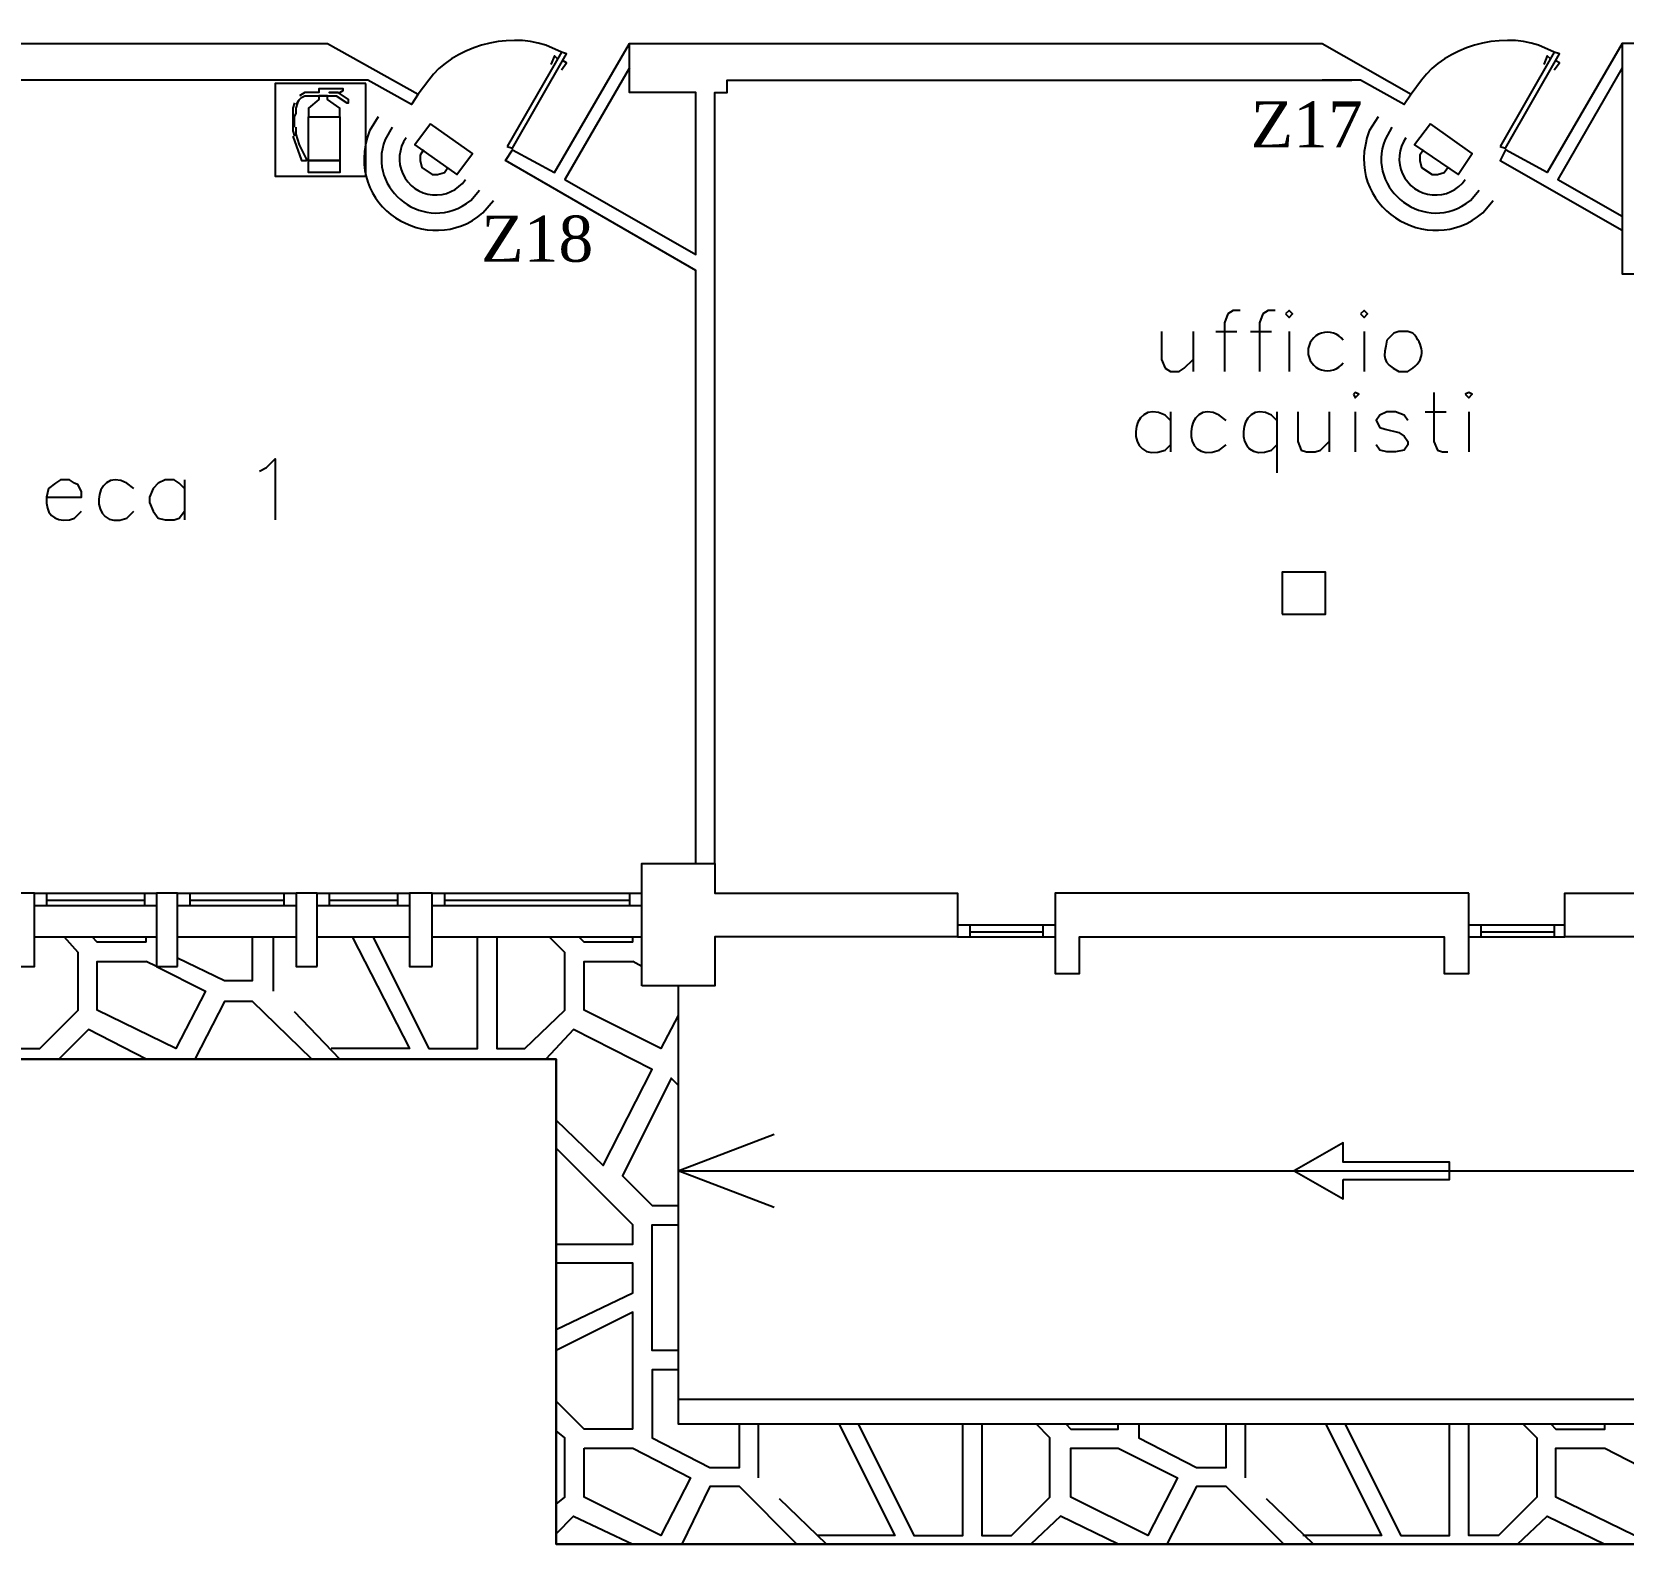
# Model space of a CAD drawing. Header units: millimetres. Extents: x 2592 to 5194, y 1172 to 2359.
# Drawn here: x 2596.961 to 2597.721, y 1181.009 to 1181.731 of the extents above; entities that cross this region are included whole.
import ezdxf

# ---------------------------------------------------------------- set-up
doc = ezdxf.new("R2010")
doc.units = ezdxf.units.MM
doc.layers.add('PDF _Geometria', color=7, linetype='Continuous')
doc.layers.add('PDF _Testo', color=7, linetype='Continuous')
doc.styles.add('PDF Times New Roman', font='times.ttf')

msp = doc.modelspace()

# ---------------------------------------------------------------- linework, layer by layer
at = {"layer": 'PDF _Geometria', "lineweight": 25}
for points in [[(2596.69442, 1181.72571), (2597.10192, 1181.72571), (2597.14525, 1181.70154), (2597.14192, 1181.69654), (2597.12108, 1181.70821), (2596.73525, 1181.70821)], [(2597.27775, 1181.33404), (2597.27775, 1181.61738), (2597.18692, 1181.66988), (2597.19025, 1181.67488), (2597.21025, 1181.66404), (2597.24608, 1181.72571)], [(2597.24608, 1181.71404), (2597.21525, 1181.66071), (2597.27775, 1181.62488), (2597.27775, 1181.70238), (2597.24608, 1181.70238), (2597.24608, 1181.72571), (2597.29275, 1181.72571)], [(2597.25275, 1181.72571), (2597.28692, 1181.72571), (2597.57692, 1181.72571), (2597.61942, 1181.70154), (2597.61608, 1181.69654), (2597.59525, 1181.70821), (2597.57692, 1181.70821)], [(2597.72025, 1181.72571), (2597.68442, 1181.66404), (2597.66442, 1181.67488), (2597.66192, 1181.66988), (2597.72025, 1181.63654)], [(2597.73525, 1181.62988), (2597.73525, 1181.71154), (2597.75275, 1181.71154), (2597.75275, 1181.72571), (2597.72025, 1181.72571), (2597.72025, 1181.61571), (2597.93275, 1181.61571), (2597.93275, 1181.47321)], [(2597.72025, 1181.71404), (2597.68942, 1181.66071), (2597.72025, 1181.64321)], [(2597.28692, 1181.33404), (2597.28692, 1181.70238), (2597.29275, 1181.70238), (2597.29275, 1181.70821), (2597.59108, 1181.70821)], [(2597.53775, 1181.59821), (2597.53442, 1181.59821), (2597.53192, 1181.59654), (2597.53025, 1181.59238), (2597.53025, 1181.56904)], [(2597.55442, 1181.59821), (2597.55108, 1181.59821), (2597.54858, 1181.59654), (2597.54692, 1181.59238), (2597.54692, 1181.56904)], [(2597.50025, 1181.58821), (2597.50025, 1181.57488), (2597.50192, 1181.57071), (2597.50442, 1181.56904), (2597.50858, 1181.56904), (2597.51108, 1181.57071), (2597.51525, 1181.57488)], [(2597.51525, 1181.58821), (2597.51525, 1181.56904)], [(2597.52608, 1181.58821), (2597.53608, 1181.58821)], [(2597.54275, 1181.58821), (2597.55275, 1181.58821)], [(2597.56108, 1181.58821), (2597.56108, 1181.56904)], [(2597.59692, 1181.58821), (2597.59692, 1181.56904)], [(2597.62025, 1181.58738), (2597.61775, 1181.58821), (2597.61358, 1181.58821), (2597.61108, 1181.58738), (2597.60775, 1181.58404)], [(2597.61358, 1181.56904), (2597.61775, 1181.56904), (2597.62025, 1181.57071)], [(2597.63025, 1181.55904), (2597.63025, 1181.53571), (2597.63192, 1181.53154), (2597.63442, 1181.53071), (2597.63692, 1181.53071)], [(2597.50442, 1181.54988), (2597.50442, 1181.53071)], [(2597.55525, 1181.54988), (2597.55525, 1181.52071)], [(2597.56525, 1181.54988), (2597.56525, 1181.53571), (2597.56692, 1181.53154), (2597.56942, 1181.53071), (2597.57358, 1181.53071), (2597.57608, 1181.53154), (2597.58025, 1181.53571)], [(2597.58025, 1181.54988), (2597.58025, 1181.53071)], [(2597.59275, 1181.54988), (2597.59275, 1181.53071)], [(2597.61775, 1181.54571), (2597.61608, 1181.54821), (2597.61192, 1181.54988), (2597.60775, 1181.54988), (2597.60442, 1181.54821), (2597.60275, 1181.54571), (2597.60442, 1181.54238), (2597.60692, 1181.54154), (2597.61358, 1181.53988), (2597.61608, 1181.53821), (2597.61775, 1181.53571), (2597.61775, 1181.53404), (2597.61608, 1181.53154), (2597.61192, 1181.53071), (2597.60775, 1181.53071), (2597.60442, 1181.53154), (2597.60275, 1181.53404)], [(2597.62608, 1181.54988), (2597.63608, 1181.54988)], [(2597.64692, 1181.54988), (2597.64692, 1181.53071)], [(2597.50442, 1181.54571), (2597.50192, 1181.54821)], [(2597.53108, 1181.54571), (2597.52775, 1181.54821)], [(2597.55525, 1181.54571), (2597.55275, 1181.54821)], [(2597.50192, 1181.53154), (2597.50442, 1181.53404)], [(2597.52775, 1181.53154), (2597.53108, 1181.53404)], [(2597.55275, 1181.53154), (2597.55525, 1181.53404)], [(2597.06942, 1181.52154), (2597.07275, 1181.52321), (2597.07692, 1181.52738), (2597.07692, 1181.49821)], [(2597.00942, 1181.51321), (2597.00608, 1181.51571)], [(2597.03358, 1181.51321), (2597.03108, 1181.51571), (2597.02858, 1181.51738), (2597.02442, 1181.51738), (2597.02108, 1181.51571), (2597.01858, 1181.51321), (2597.01692, 1181.50904), (2597.01692, 1181.50654), (2597.01858, 1181.50238), (2597.02108, 1181.49904), (2597.02442, 1181.49821), (2597.02858, 1181.49821), (2597.03108, 1181.49904), (2597.03358, 1181.50238)], [(2597.03358, 1181.51738), (2597.03358, 1181.49821)], [(2596.97858, 1181.49821), (2596.98108, 1181.49904), (2596.98442, 1181.50238)], [(2597.00608, 1181.49904), (2597.00942, 1181.50238)], [(2596.96192, 1181.29904), (2597.02025, 1181.29904)], [(2597.03025, 1181.29904), (2597.08692, 1181.29904)], [(2597.09692, 1181.29904), (2597.14108, 1181.29904)], [(2597.15192, 1181.29904), (2597.25192, 1181.29904)], [(2597.26942, 1181.27571), (2597.26942, 1181.06654), (2598.19858, 1181.06654), (2598.19858, 1181.28154), (2598.18692, 1181.28154), (2598.18692, 1181.07821), (2597.26942, 1181.07821)], [(2597.26942, 1181.18738), (2597.31525, 1181.20488)], [(2597.31525, 1181.16988), (2597.26942, 1181.18738), (2597.85775, 1181.18738)]]:
    msp.add_lwpolyline(points, dxfattribs=at)
at = {"layer": 'PDF _Geometria', "color": 4, "lineweight": 25}
for points in [[(2597.21358, 1181.72154), (2597.20608, 1181.72488)], [(2597.68775, 1181.72154), (2597.68025, 1181.72488)], [(2597.21192, 1181.71821), (2597.21025, 1181.71988), (2597.20858, 1181.71571)], [(2597.21358, 1181.71321), (2597.21608, 1181.71654), (2597.21442, 1181.71738)], [(2597.68608, 1181.71821), (2597.68442, 1181.71988), (2597.68275, 1181.71571)], [(2597.68775, 1181.71321), (2597.69025, 1181.71654), (2597.68858, 1181.71738)], [(2597.15025, 1181.70821), (2597.14525, 1181.70154)], [(2597.62442, 1181.70821), (2597.61942, 1181.70154)], [(2596.96192, 1181.31988), (2597.02025, 1181.31988)], [(2596.96192, 1181.31404), (2597.02025, 1181.31404)], [(2596.96775, 1181.31988), (2596.96775, 1181.31404)], [(2596.96775, 1181.31654), (2597.01442, 1181.31654)], [(2597.01442, 1181.31988), (2597.01442, 1181.31404)], [(2597.03025, 1181.31988), (2597.08692, 1181.31988)], [(2597.03025, 1181.31404), (2597.08692, 1181.31404)], [(2597.03608, 1181.31988), (2597.03608, 1181.31404)], [(2597.03608, 1181.31654), (2597.08108, 1181.31654)], [(2597.08108, 1181.31988), (2597.08108, 1181.31404)], [(2597.09692, 1181.31988), (2597.14108, 1181.31988)], [(2597.09692, 1181.31404), (2597.14108, 1181.31404)], [(2597.10275, 1181.31988), (2597.10275, 1181.31404)], [(2597.10275, 1181.31654), (2597.13525, 1181.31654)], [(2597.13525, 1181.31988), (2597.13525, 1181.31404)], [(2597.15192, 1181.31988), (2597.25192, 1181.31988)], [(2597.15192, 1181.31404), (2597.25192, 1181.31404)], [(2597.15775, 1181.31988), (2597.15775, 1181.31404)], [(2597.15775, 1181.31654), (2597.24608, 1181.31654)], [(2597.24608, 1181.31988), (2597.24608, 1181.31404)], [(2597.40275, 1181.30488), (2597.44942, 1181.30488)], [(2597.40275, 1181.29904), (2597.44942, 1181.29904)], [(2597.40858, 1181.30488), (2597.40858, 1181.29904)], [(2597.40858, 1181.30154), (2597.44358, 1181.30154)], [(2597.44358, 1181.30488), (2597.44358, 1181.29904)], [(2597.64692, 1181.30488), (2597.69275, 1181.30488)], [(2597.64692, 1181.29904), (2597.69275, 1181.29904)], [(2597.65275, 1181.30488), (2597.65275, 1181.29904)], [(2597.65275, 1181.30154), (2597.68775, 1181.30154)], [(2597.68775, 1181.30488), (2597.68775, 1181.29904)]]:
    msp.add_lwpolyline(points, dxfattribs=at)
for points in [[(2597.18775, 1181.67654), (2597.19025, 1181.67571), (2597.21608, 1181.72071), (2597.21358, 1181.72154)], [(2597.66192, 1181.67654), (2597.66442, 1181.67571), (2597.69025, 1181.72071), (2597.68775, 1181.72154)]]:
    msp.add_lwpolyline(points, close=True, dxfattribs=at)
at = {"layer": 'PDF _Geometria', "color": 1, "lineweight": 25, "true_color": 0xf00000}
for points in [[(2597.12025, 1181.70654), (2597.07692, 1181.70654), (2597.07692, 1181.66238), (2597.12025, 1181.66238)], [(2597.09775, 1181.70071), (2597.09775, 1181.69904), (2597.09275, 1181.69488), (2597.09275, 1181.69071), (2597.10775, 1181.69071), (2597.10775, 1181.69488), (2597.10192, 1181.69904), (2597.10192, 1181.70071)], [(2597.09275, 1181.69071), (2597.10775, 1181.69071), (2597.10775, 1181.66988), (2597.09275, 1181.66988)], [(2597.09275, 1181.66988), (2597.10775, 1181.66988), (2597.10775, 1181.66404), (2597.09275, 1181.66404)]]:
    msp.add_lwpolyline(points, close=True, dxfattribs=at)
for points in [[(2597.08608, 1181.68571), (2597.08608, 1181.69071), (2597.08692, 1181.69238), (2597.08692, 1181.69488), (2597.08775, 1181.69738), (2597.08858, 1181.69904), (2597.08942, 1181.69988), (2597.09108, 1181.70071), (2597.09358, 1181.70071), (2597.10608, 1181.70071), (2597.11108, 1181.69738), (2597.11192, 1181.69738), (2597.11192, 1181.69904), (2597.10692, 1181.70238), (2597.10275, 1181.70238), (2597.10775, 1181.70238), (2597.10942, 1181.70321), (2597.10942, 1181.70404), (2597.09775, 1181.70404), (2597.09775, 1181.70238), (2597.09275, 1181.70238), (2597.09108, 1181.70238), (2597.08858, 1181.70071)], [(2597.08608, 1181.69738), (2597.08525, 1181.69488), (2597.08525, 1181.69321), (2597.08525, 1181.68571), (2597.08525, 1181.68404), (2597.08608, 1181.68154)], [(2597.08942, 1181.69988), (2597.08775, 1181.69821), (2597.08692, 1181.69654)], [(2597.08525, 1181.68154), (2597.08942, 1181.66988), (2597.09192, 1181.66988), (2597.09192, 1181.67071), (2597.08858, 1181.67738), (2597.08692, 1181.68238), (2597.08692, 1181.68571)]]:
    msp.add_lwpolyline(points, dxfattribs=at)
at = {"layer": 'PDF _Geometria', "color": 6, "lineweight": 25}
for points in [[(2597.12608, 1181.69071), (2597.12192, 1181.68404)], [(2597.60358, 1181.69071), (2597.59942, 1181.68404)], [(2597.13275, 1181.68571), (2597.12942, 1181.67988)], [(2597.61025, 1181.68571), (2597.60692, 1181.67988)], [(2597.14775, 1181.67488), (2597.14608, 1181.67238), (2597.14608, 1181.66988), (2597.14692, 1181.66654), (2597.15192, 1181.66321), (2597.15442, 1181.66321), (2597.15775, 1181.66404), (2597.15942, 1181.66654)], [(2597.62525, 1181.67488), (2597.62358, 1181.67238), (2597.62358, 1181.66988), (2597.62442, 1181.66654), (2597.62942, 1181.66321), (2597.63192, 1181.66321), (2597.63525, 1181.66404), (2597.63692, 1181.66654)], [(2597.17025, 1181.65071), (2597.17442, 1181.65571)], [(2597.64775, 1181.65071), (2597.65192, 1181.65571)], [(2597.17608, 1181.64488), (2597.18108, 1181.65071)], [(2597.65358, 1181.64488), (2597.65858, 1181.65071)]]:
    msp.add_lwpolyline(points, dxfattribs=at)
for points in [[(2597.15108, 1181.68738), (2597.14358, 1181.67738), (2597.16358, 1181.66321), (2597.17108, 1181.67321)], [(2597.62858, 1181.68738), (2597.62108, 1181.67738), (2597.64192, 1181.66321), (2597.64858, 1181.67321)]]:
    msp.add_lwpolyline(points, close=True, dxfattribs=at)
at = {"layer": 'PDF _Geometria', "lineweight": 25}
for points in [[(2597.55942, 1181.59654), (2597.56108, 1181.59488), (2597.56275, 1181.59654), (2597.56108, 1181.59821)], [(2597.59525, 1181.59654), (2597.59692, 1181.59488), (2597.59858, 1181.59654), (2597.59692, 1181.59821)], [(2597.59192, 1181.55821), (2597.59275, 1181.55654), (2597.59442, 1181.55821), (2597.59275, 1181.55904)], [(2597.64525, 1181.55821), (2597.64692, 1181.55654), (2597.64858, 1181.55821), (2597.64692, 1181.55904)], [(2596.96775, 1181.50904), (2596.98442, 1181.50904), (2596.98442, 1181.51154), (2596.98275, 1181.51488), (2596.98108, 1181.51571), (2596.97858, 1181.51738), (2596.97442, 1181.51738), (2596.97192, 1181.51571), (2596.96858, 1181.51321)], [(2597.55775, 1181.45321), (2597.57858, 1181.45321), (2597.57858, 1181.47321), (2597.55775, 1181.47321)], [(2597.25192, 1181.27571), (2597.25192, 1181.33404), (2597.28692, 1181.33404), (2597.28692, 1181.31988), (2597.40275, 1181.31988), (2597.40275, 1181.29904), (2597.28692, 1181.29904), (2597.28692, 1181.27571)], [(2597.80942, 1181.29904), (2597.69275, 1181.29904), (2597.69275, 1181.31988), (2597.80942, 1181.31988), (2597.80942, 1181.33404), (2597.84442, 1181.33404), (2597.84442, 1181.31988), (2597.95442, 1181.31988), (2597.95442, 1181.29904), (2597.84442, 1181.29904), (2597.84442, 1181.27571), (2597.80942, 1181.27571)], [(2596.95108, 1181.28488), (2596.96192, 1181.28488), (2596.96192, 1181.31988), (2596.95108, 1181.31988)], [(2597.03025, 1181.28488), (2597.03025, 1181.31988), (2597.02025, 1181.31988), (2597.02025, 1181.28488)], [(2597.09692, 1181.28488), (2597.09692, 1181.31988), (2597.08692, 1181.31988), (2597.08692, 1181.28488)], [(2597.15192, 1181.28488), (2597.15192, 1181.31988), (2597.14108, 1181.31988), (2597.14108, 1181.28488)], [(2597.64692, 1181.31988), (2597.44942, 1181.31988), (2597.44942, 1181.28154), (2597.46108, 1181.28154), (2597.46108, 1181.29904), (2597.63525, 1181.29904), (2597.63525, 1181.28154), (2597.64692, 1181.28154)], [(2597.58692, 1181.18321), (2597.63775, 1181.18321), (2597.63775, 1181.19154), (2597.58692, 1181.19154), (2597.58692, 1181.20071), (2597.56358, 1181.18738), (2597.58692, 1181.17404)]]:
    msp.add_lwpolyline(points, close=True, dxfattribs=at)
at = {"layer": 'PDF _Geometria', "color": 8, "lineweight": 25, "true_color": 0x808080}
for points in [[(2596.95025, 1181.29904), (2596.95025, 1181.24571), (2596.96442, 1181.24571), (2596.98275, 1181.26404), (2596.98275, 1181.29154), (2596.97608, 1181.29904)], [(2597.01525, 1181.29654), (2596.99192, 1181.29654), (2596.98942, 1181.29904)], [(2597.03025, 1181.28904), (2597.05275, 1181.27821), (2597.06608, 1181.27821), (2597.06608, 1181.29904)], [(2597.07608, 1181.27321), (2597.07608, 1181.29904)], [(2597.11358, 1181.29904), (2597.14108, 1181.24571), (2597.10358, 1181.24571)], [(2597.12358, 1181.29904), (2597.15025, 1181.24571), (2597.17358, 1181.24571), (2597.17358, 1181.29904)], [(2597.18275, 1181.29904), (2597.18275, 1181.24571), (2597.19608, 1181.24571), (2597.21525, 1181.26404), (2597.21525, 1181.29154), (2597.20775, 1181.29904)], [(2597.24775, 1181.29654), (2597.22442, 1181.29654), (2597.22192, 1181.29904)], [(2597.02025, 1181.28488), (2597.04358, 1181.27321), (2597.02942, 1181.24571), (2596.99192, 1181.26404), (2596.99192, 1181.28738), (2597.01525, 1181.28738)], [(2597.26942, 1181.26154), (2597.26108, 1181.24571), (2597.22442, 1181.26404), (2597.22442, 1181.28738), (2597.24775, 1181.28738)], [(2597.09442, 1181.24071), (2597.06608, 1181.26821), (2597.05275, 1181.26821), (2597.03858, 1181.24071)], [(2597.10775, 1181.24071), (2597.08608, 1181.26321)], [(2597.01525, 1181.24071), (2596.98775, 1181.25488), (2596.97358, 1181.24071)], [(2597.21108, 1181.21154), (2597.23358, 1181.18988), (2597.25692, 1181.23571), (2597.21942, 1181.25488), (2597.20608, 1181.24071)], [(2596.89858, 1181.24071), (2597.21108, 1181.24071), (2596.89858, 1181.24071)], [(2597.21108, 1181.24071), (2597.21108, 1181.00904), (2597.21108, 1181.24071)], [(2597.26942, 1181.22821), (2597.26608, 1181.23154), (2597.24275, 1181.18488), (2597.25692, 1181.17071), (2597.26942, 1181.17071)], [(2597.21108, 1181.15238), (2597.24775, 1181.15238), (2597.24775, 1181.16154), (2597.21108, 1181.19821)], [(2597.26942, 1181.10154), (2597.25692, 1181.10154), (2597.25692, 1181.16154), (2597.26942, 1181.16154)], [(2597.21108, 1181.11154), (2597.24775, 1181.12904), (2597.24775, 1181.14321), (2597.21108, 1181.14321)], [(2597.24775, 1181.06404), (2597.24775, 1181.11988), (2597.21108, 1181.10154)], [(2597.26942, 1181.09238), (2597.25692, 1181.09238), (2597.25692, 1181.05988), (2597.28442, 1181.04571), (2597.29858, 1181.04571), (2597.29858, 1181.06654)], [(2597.21108, 1181.02821), (2597.21525, 1181.03154), (2597.21525, 1181.05988), (2597.21108, 1181.06321)], [(2597.30775, 1181.04071), (2597.30775, 1181.06654)], [(2597.34608, 1181.06654), (2597.37275, 1181.01321), (2597.33608, 1181.01321)], [(2597.35525, 1181.06654), (2597.38192, 1181.01321), (2597.40525, 1181.01321), (2597.40525, 1181.06654)], [(2597.41442, 1181.06654), (2597.41442, 1181.01321), (2597.42858, 1181.01321), (2597.44692, 1181.03154), (2597.44692, 1181.05988), (2597.44025, 1181.06654)], [(2597.48942, 1181.06654), (2597.48942, 1181.05988), (2597.51692, 1181.04571), (2597.53108, 1181.04571), (2597.53108, 1181.06654)], [(2597.54025, 1181.04071), (2597.54025, 1181.06654)], [(2597.57858, 1181.06654), (2597.60525, 1181.01321), (2597.56775, 1181.01321)], [(2597.58775, 1181.06654), (2597.61442, 1181.01321), (2597.63775, 1181.01321), (2597.63775, 1181.06654)], [(2597.67275, 1181.06654), (2597.67942, 1181.05988), (2597.67942, 1181.03154), (2597.66108, 1181.01321), (2597.64692, 1181.01321), (2597.64692, 1181.06654)], [(2597.32608, 1181.00904), (2597.29858, 1181.03654), (2597.28442, 1181.03654), (2597.27108, 1181.00904)], [(2597.55858, 1181.00904), (2597.53108, 1181.03654), (2597.51692, 1181.03654), (2597.50275, 1181.00904)], [(2597.34025, 1181.00904), (2597.31775, 1181.03071)], [(2597.57275, 1181.00904), (2597.55025, 1181.03071)], [(2597.21108, 1181.01404), (2597.21942, 1181.02238), (2597.24775, 1181.00904)], [(2597.47942, 1181.00904), (2597.45192, 1181.02238), (2597.43775, 1181.00904)], [(2597.67025, 1181.00904), (2597.68442, 1181.02238), (2597.71192, 1181.00904)], [(2598.30358, 1181.00904), (2597.21108, 1181.00904), (2598.30358, 1181.00904)]]:
    msp.add_lwpolyline(points, dxfattribs=at)
at = {"layer": 'PDF _Geometria', "color": 253, "lineweight": 25, "true_color": 0x999999}
for points in [[(2597.01525, 1181.29654), (2597.01525, 1181.29904)], [(2597.24775, 1181.29654), (2597.24775, 1181.29904)], [(2597.02025, 1181.28488), (2597.01525, 1181.28738)], [(2597.25192, 1181.28488), (2597.24775, 1181.28738)], [(2597.24775, 1181.06404), (2597.22442, 1181.06404), (2597.21108, 1181.07738)], [(2597.45442, 1181.06654), (2597.45692, 1181.06404), (2597.47942, 1181.06404), (2597.47942, 1181.06654)], [(2597.68608, 1181.06654), (2597.68858, 1181.06404), (2597.71192, 1181.06404), (2597.71192, 1181.06654)]]:
    msp.add_lwpolyline(points, dxfattribs=at)
at = {"layer": 'PDF _Geometria', "color": 8, "lineweight": 25, "true_color": 0x808080}
for points in [[(2597.22442, 1181.05488), (2597.24775, 1181.05488), (2597.27525, 1181.04071), (2597.26108, 1181.01321), (2597.22442, 1181.03154)], [(2597.47942, 1181.05488), (2597.50775, 1181.04071), (2597.49358, 1181.01321), (2597.45692, 1181.03154), (2597.45692, 1181.05488)], [(2597.71192, 1181.05488), (2597.73942, 1181.04071), (2597.72608, 1181.01321), (2597.68858, 1181.03154), (2597.68858, 1181.05488)]]:
    msp.add_lwpolyline(points, close=True, dxfattribs=at)
at = {"layer": 'PDF _Geometria', "color": 6, "lineweight": 25}
for centre in [(2597.15358, 1181.67071), (2597.63108, 1181.67071)]:
    msp.add_arc(centre, 0.01734, 144.78241, 324.78241, dxfattribs=at)
at = {"layer": 'PDF _Geometria', "lineweight": 25}
msp.add_arc((2597.57942, 1181.57863), 0.00925, 35.83765, 324.16235, dxfattribs=at)
at = {"layer": 'PDF _Geometria', "color": 4, "lineweight": 25}
for points in [[(2597.20608, 1181.72488), (2597.18774, 1181.73129), (2597.16149, 1181.72404), (2597.15025, 1181.70821)], [(2597.68025, 1181.72488), (2597.6619, 1181.73129), (2597.63565, 1181.72404), (2597.62442, 1181.70821)]]:
    msp.add_open_spline(points, degree=3, dxfattribs=at)
at = {"layer": 'PDF _Geometria', "color": 6, "lineweight": 25}
for points in [[(2597.12192, 1181.68404), (2597.10847, 1181.64777), (2597.15056, 1181.6226), (2597.17608, 1181.64488)], [(2597.12942, 1181.67988), (2597.12001, 1181.65596), (2597.14881, 1181.63372), (2597.17025, 1181.65071)], [(2597.59942, 1181.68404), (2597.58597, 1181.64777), (2597.62806, 1181.6226), (2597.65358, 1181.64488)], [(2597.60692, 1181.67988), (2597.59751, 1181.65596), (2597.62631, 1181.63372), (2597.64775, 1181.65071)]]:
    msp.add_open_spline(points, degree=3, dxfattribs=at)
at = {"layer": 'PDF _Geometria', "lineweight": 25}
for points in [[(2597.62025, 1181.57071), (2597.62663, 1181.57572), (2597.62519, 1181.58199), (2597.62025, 1181.58738)], [(2597.60775, 1181.58404), (2597.60635, 1181.57541), (2597.60515, 1181.57374), (2597.61358, 1181.56904)], [(2597.50192, 1181.54821), (2597.48435, 1181.55753), (2597.48199, 1181.52364), (2597.50192, 1181.53154)], [(2597.52775, 1181.54821), (2597.51104, 1181.55743), (2597.50851, 1181.52372), (2597.52775, 1181.53154)], [(2597.55275, 1181.54821), (2597.53604, 1181.55743), (2597.53351, 1181.52372), (2597.55275, 1181.53154)], [(2597.00608, 1181.51571), (2596.98935, 1181.52488), (2596.98697, 1181.49164), (2597.00608, 1181.49904)], [(2596.96775, 1181.50904), (2596.96715, 1181.50107), (2596.97082, 1181.49736), (2596.97858, 1181.49821)]]:
    msp.add_open_spline(points, degree=3, dxfattribs=at)

# ---------------------------------------------------------------- texts
at = {"layer": 'PDF _Testo', "color": 6, "char_height": 0.02201, "attachment_point": 7, "style": 'PDF Times New Roman'}
for s, insert in [('Z17', (2597.54275, 1181.6761)), ('Z18', (2597.17525, 1181.62116))]:
    msp.add_mtext(s, dxfattribs=dict(at, insert=insert))

doc.saveas('drawing.dxf')
